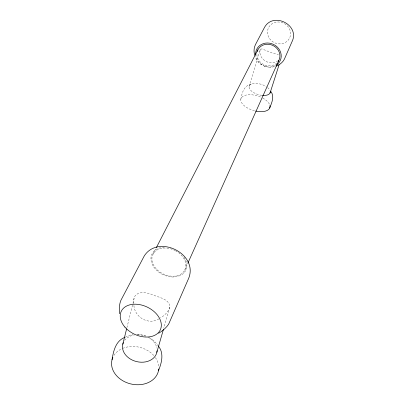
<?xml version="1.0" encoding="UTF-8"?>
<svg xmlns="http://www.w3.org/2000/svg" width="405" height="405" viewBox="0 0 405 405"><rect width="100%" height="100%" fill="white"/><g stroke="black" fill="none" stroke-linecap="round" stroke-linejoin="round"><path stroke-width="0.3" stroke-dasharray="2.02 1.52" d="M133.751 303.679C131.995 290.917 144.2 291.2 152.569 294.769C158.522 297.478 169.599 298.799 169.852 307.02L163.782 328.151M126.897 327.696L132.815 303.887M132.967 303.274L134.182 298.389M240.833 99.306C242.144 92.34 243.8 85.668 251.495 84.007M249.055 86.609L260.167 49.648L260.623 49.116L262.086 48.939L271.76 52.863L278.412 54.7M260.167 49.648C257.853 58.826 269.634 66.425 277.268 60.887M169.852 307.02C168.475 311.769 164.632 315.454 160.507 317.966M184.69 270.211L187.535 263.873M152.928 254.32L155.809 248.7M125.434 337.102L130.177 335.143L133.22 334.53M158.973 318.846C148.427 325.6 134.106 316.983 133.883 304.788M274.129 66.805L269.654 67.281L264.905 66.329M136.941 334.338L142.864 335.057L145.992 336.008M265.138 66.425C260.805 64.921 257.114 61.595 255.403 57.313M261.007 64.334L261.296 64.501M149.42 337.588L154.143 340.873L157.91 345.419M175.446 250.715A17.764 13.137 25.6 0 1 179.329 274.96A17.764 13.137 25.6 0 1 152.077 260.911A17.764 13.137 25.6 0 1 174.945 250.457M276.807 63.094A11.75 10.611 25.9 0 1 263.837 64.643A11.75 10.611 25.9 0 1 256.871 53.571M254.512 110.798A15.106 7.563 17.1 0 1 241.127 98.293A15.106 7.563 17.1 0 1 260.709 97.104M262.744 98.086A15.106 7.563 17.1 0 1 269.811 105.173M113.987 355.332A23.87 18.843 13.5 0 1 122.158 348.589M122.669 348.371A23.87 18.843 13.5 0 1 154.077 355.848M155.429 357.59A23.87 18.843 13.5 0 1 158.75 366.545M261.863 95.347A11.001 5.346 17.1 0 1 249.323 85.759A11.001 5.346 17.1 0 1 266.348 86.66M267.548 87.526A11.001 5.346 17.1 0 1 269.917 90.32M124.679 340.352A17.501 13.502 13.7 0 1 134.435 334.97M137.563 334.712A17.501 13.502 13.7 0 1 145.461 336.115M147.906 337.188A17.501 13.502 13.7 0 1 156.872 348.042M183.997 257.19A18.752 13.866 25.6 0 1 177.866 276.377A18.752 13.866 25.6 0 1 152.953 265.685A18.752 13.866 25.6 0 1 161.408 247.49M162.456 247.333A18.752 13.866 25.6 0 1 164.076 247.212M275.446 65.61A13.056 11.791 25.9 0 1 262.582 65.301A13.056 11.791 25.9 0 1 255.595 54.65M269.487 38.531A11.725 10.793 26 0 0 289.438 38.333A11.725 10.793 26 0 0 278.149 21.966A11.725 10.793 26 0 0 269.487 38.531"/><path stroke-width="0.61" d="M112.053 359.665C113.405 351.079 115.739 340.701 124.958 337.345M122.806 344.179L126.598 328.916M156.846 352.294L163.433 329.356M158.487 370.676C161.666 362.87 164.324 353.069 158.228 345.9M270.079 92.937L279.101 64.724M269.705 107.993C271.73 102.713 274.752 96.593 270.839 91.419M187.793 263.296L278.837 60.456M156.386 247.577L257.874 49.83M158.633 333.254C162.486 330.956 166.085 327.944 168.622 324.228L188.74 278.154C198.354 253.727 158.264 234.009 144.281 255.909L120.867 300.404C119.105 304.595 119.207 309.309 119.546 313.769M276.22 66.081C279.597 64.871 282.589 62.537 284.295 59.348L291.914 41.902C300.54 25.085 272.783 11.056 264.262 27.864L255.408 44.697C253.849 47.952 253.606 51.789 254.765 55.207M157.054 350.72A17.501 13.502 13.7 0 1 136.677 361.614A17.501 13.502 13.7 0 1 123.322 342.671M257.261 51.374A11.75 10.611 25.9 0 1 273.228 45.618A11.75 10.611 25.9 0 1 277.936 61.859M255.595 54.65A13.056 11.791 25.9 0 1 273.775 44.55A13.056 11.791 25.9 0 1 276.261 65.124M269.917 105.604A15.106 7.563 17.1 0 1 255.677 111.071M270.287 92.122A11.001 5.346 17.1 0 1 262.41 95.403M158.74 368.92A23.87 18.843 13.5 0 1 130.471 383.859A23.87 18.843 13.5 0 1 112.848 357.428M124.887 327.083A21.627 14.995 25.5 0 0 160.01 330.47A21.627 14.995 25.5 0 0 137.411 304.307A21.627 14.995 25.5 0 0 124.887 327.083"/></g></svg>
